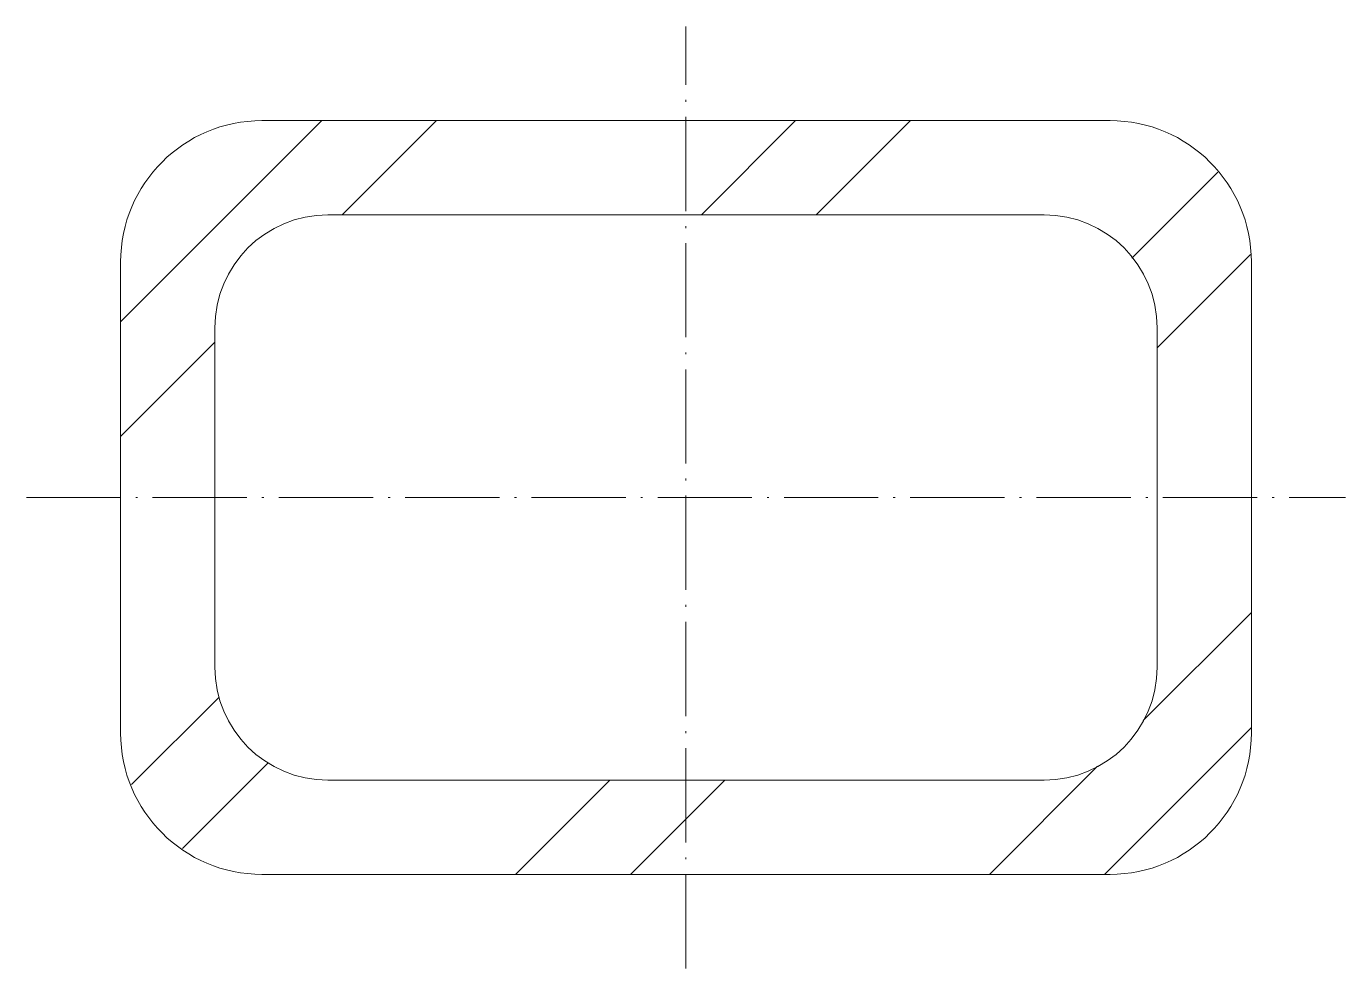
# Model space of a CAD drawing. Header units: metres. Extents: x -35 to 35, y -25 to 25.
import ezdxf

# ---------------------------------------------------------------- set-up
doc = ezdxf.new("R2010")
doc.units = ezdxf.units.M
doc.linetypes.add('MV_hartlijn_staal', pattern=[6.6, 5, -0.8, 0, -0.8])
doc.layers.add('A-DETL-GENF', color=92, linetype='Continuous', lineweight=18)

# ---------------------------------------------------------------- blocks, each defined once
blk = doc.blocks.new('28 Staalprofielen- koker RHS-2d - K60_40_5-3531727-00_0 Basismaterialen')
at = {"layer": 'A-DETL-GENF', "lineweight": 13}
h = blk.add_hatch(dxfattribs=at)
h.set_pattern_fill('FP_395', color=256, style=0, pattern_type=2)
h.set_pattern_definition([(45, (4200.222, 4817.881), (-12.57236, 12.57236), []), (45, (4200.222, 4836.931), (-12.57236, 12.57236), [])])
h.paths.add_polyline_path([(22.5, -20), (24.441, -19.744), (26.25, -18.995), (27.803, -17.803), (28.995, -16.25), (29.744, -14.441), (30, -12.5), (30, 12.5), (29.744, 14.441), (28.995, 16.25), (27.803, 17.803), (26.25, 18.995), (24.441, 19.744), (22.5, 20), (-22.5, 20), (-24.441, 19.744), (-26.25, 18.995), (-27.803, 17.803), (-28.995, 16.25), (-29.744, 14.441), (-30, 12.5), (-30, -12.5), (-29.744, -14.441), (-28.995, -16.25), (-27.803, -17.803), (-26.25, -18.995), (-24.441, -19.744), (-22.5, -20)])
h.paths.add_polyline_path([(19, -15), (-19, -15), (-20.553, -14.796), (-22, -14.196), (-23.243, -13.243), (-24.196, -12), (-24.796, -10.553), (-25, -9), (-25, 9), (-24.796, 10.553), (-24.196, 12), (-23.243, 13.243), (-22, 14.196), (-20.553, 14.796), (-19, 15), (19, 15), (20.553, 14.796), (22, 14.196), (23.243, 13.243), (24.196, 12), (24.796, 10.553), (25, 9), (25, -9), (24.796, -10.553), (24.196, -12), (23.243, -13.243), (22, -14.196), (20.553, -14.796)])
at = {"layer": 'A-DETL-GENF', "linetype": 'MV_hartlijn_staal', "lineweight": 13}
for p, q in [((0, -25), (0, 25)), ((-35, 0), (35, 0))]:
    blk.add_line(p, q, dxfattribs=at)
at = {"layer": 'A-DETL-GENF'}
for p, q in [((22.5, 20), (-22.5, 20)), ((-22.5, 20), (22.5, 20)), ((-19, 15), (19, 15)), ((-19, 15), (19, 15)), ((-30, 12.5), (-30, -12.5)), ((-30, -12.5), (-30, 12.5)), ((30, -12.5), (30, 12.5)), ((30, 12.5), (30, -12.5)), ((-25, -9), (-25, 9)), ((-25, -9), (-25, 9)), ((25, 9), (25, -9)), ((25, 9), (25, -9)), ((19, -15), (-19, -15)), ((19, -15), (-19, -15)), ((-22.5, -20), (22.5, -20)), ((22.5, -20), (-22.5, -20))]:
    blk.add_line(p, q, dxfattribs=at)
for centre, radius, start, end in [((-22.5, 12.5), 7.5, 90, 180), ((-22.5, 12.5), 7.5, 90, 180), ((22.5, 12.5), 7.5, 360, 90), ((22.5, 12.5), 7.5, 360, 90), ((-19, 9), 6, 90, 180), ((-19, 9), 6, 90, 180), ((19, 9), 6, 360, 90), ((19, 9), 6, 360, 90), ((-19, -9), 6, 180, 270), ((-19, -9), 6, 180, 270), ((19, -9), 6, 270, 0), ((19, -9), 6, 270, 360), ((-22.5, -12.5), 7.5, 180, 270), ((-22.5, -12.5), 7.5, 180, 270), ((22.5, -12.5), 7.5, 270, 0), ((22.5, -12.5), 7.5, 270, 0)]:
    blk.add_arc(centre, radius, start, end, dxfattribs=at)

msp = doc.modelspace()

# ---------------------------------------------------------------- block references
msp.add_blockref('28 Staalprofielen- koker RHS-2d - K60_40_5-3531727-00_0 Basismaterialen', (0, 0))

doc.saveas('drawing.dxf')
